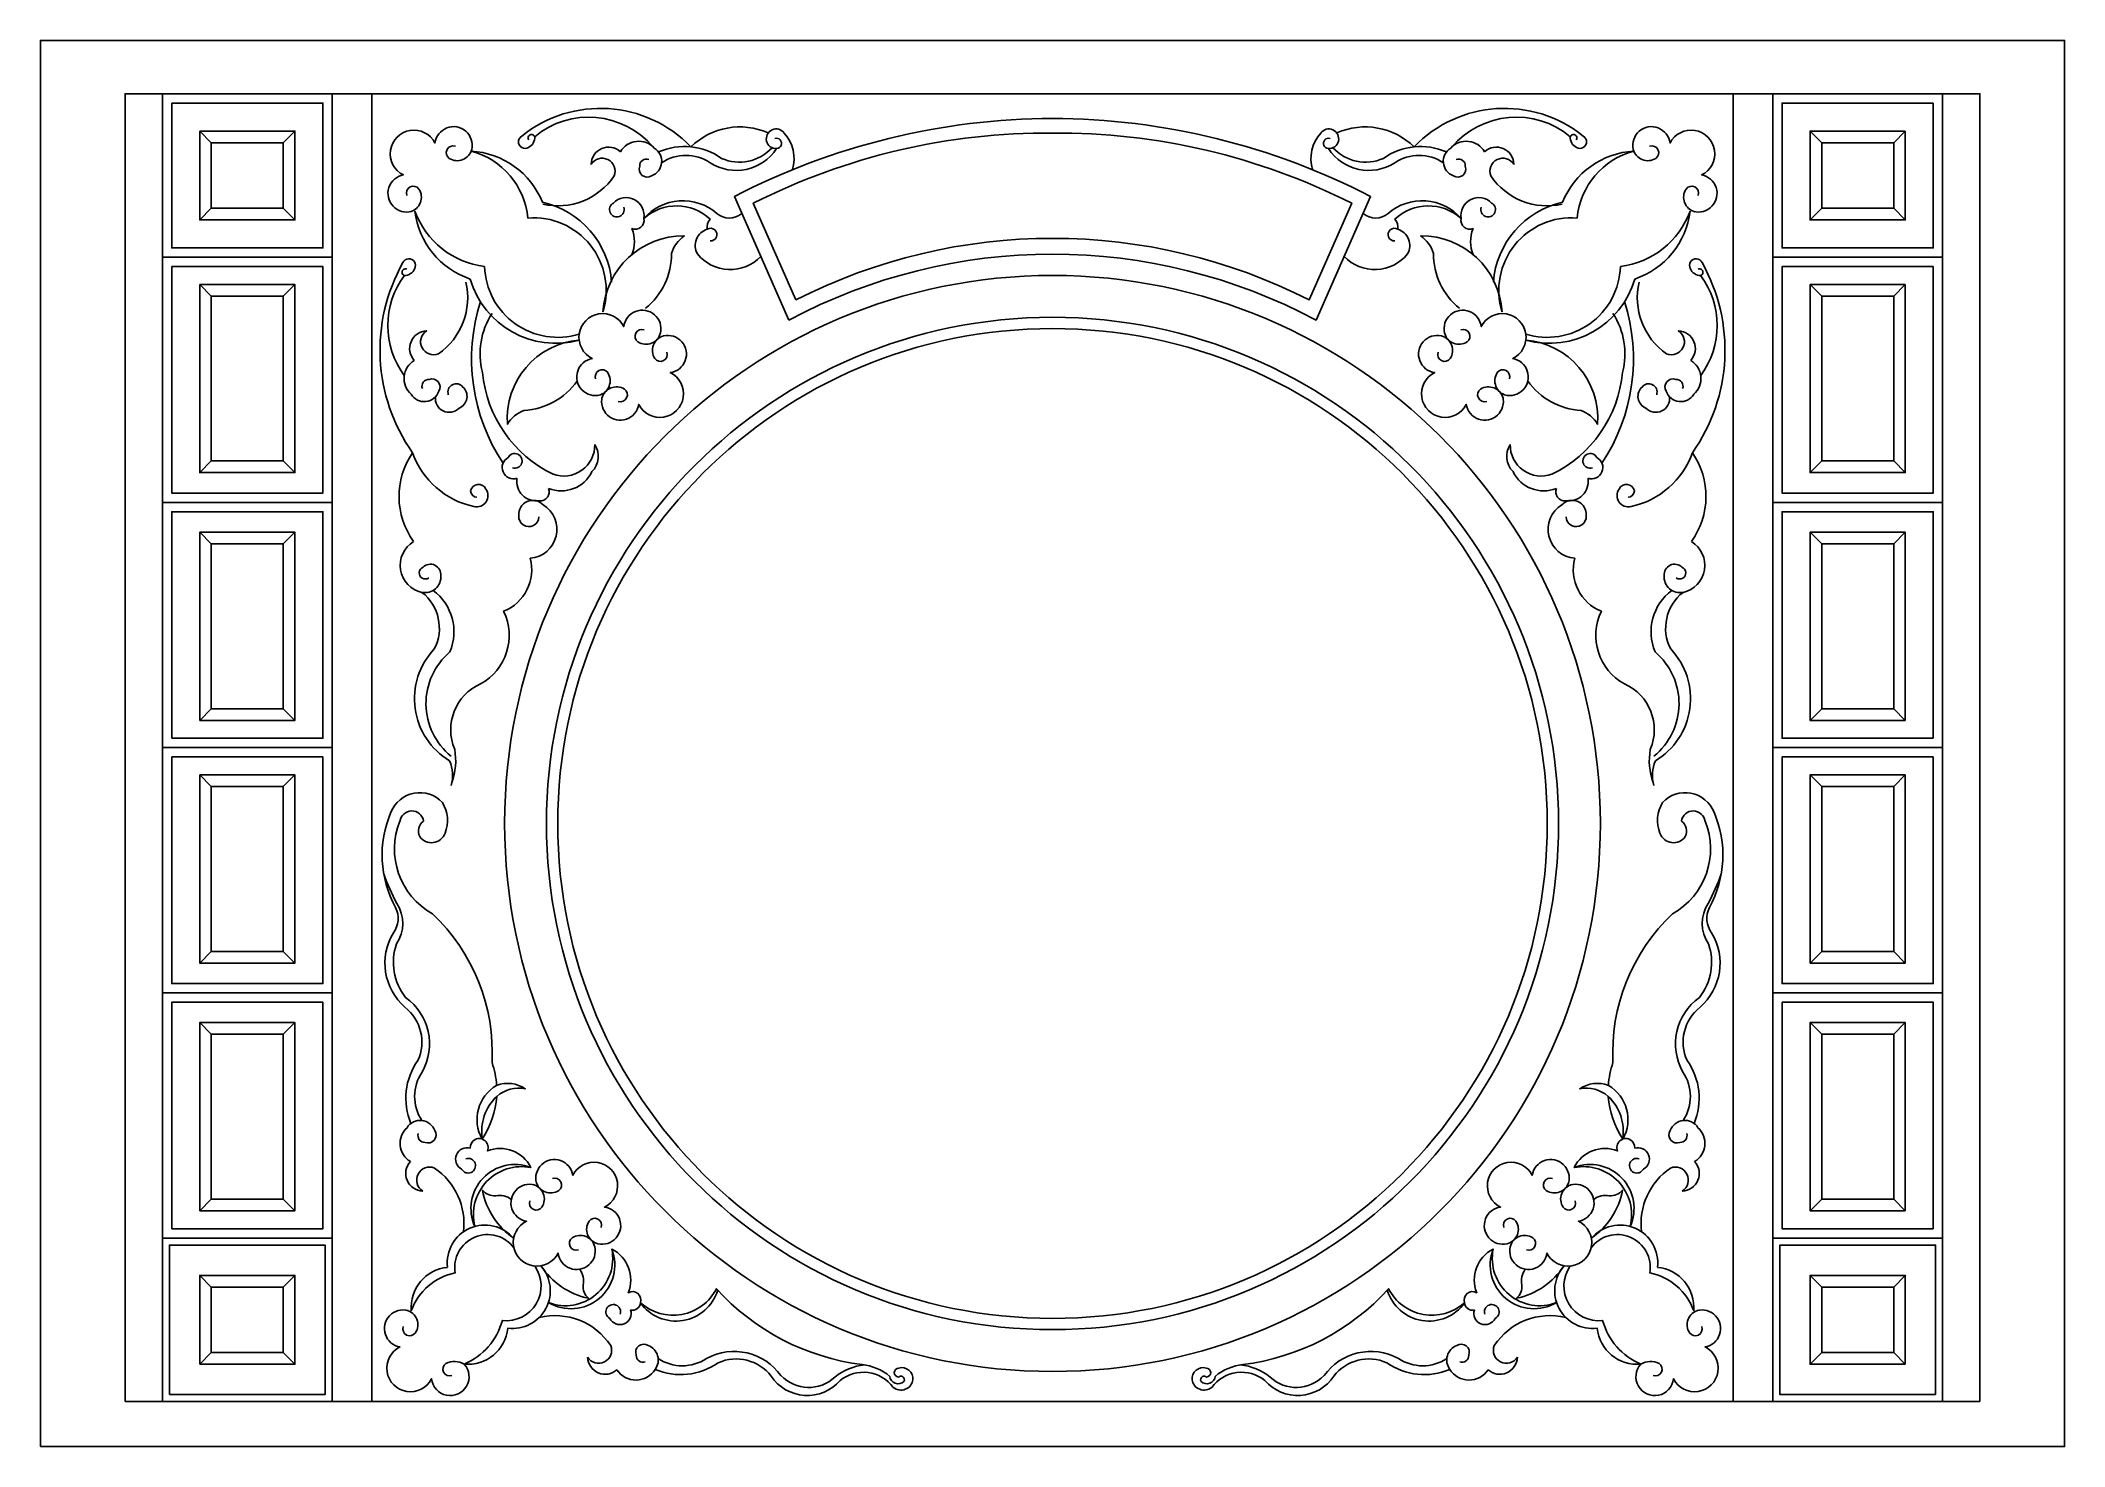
# Model space of a CAD drawing. Header units: metres. Extents: x 4395 to 7995, y 1023 to 3523.
import ezdxf

# ---------------------------------------------------------------- set-up
doc = ezdxf.new("R2010")
doc.units = ezdxf.units.M
for name, color, linetype in [('3', 3, 'Continuous'), ('4', 4, 'Continuous'), ('7', 7, 'Continuous')]:
    doc.layers.add(name, color=color, linetype=linetype)

msp = doc.modelspace()

# ---------------------------------------------------------------- linework, layer by layer
msp.add_line((7405.73, 3428.12), (7405.73, 1102.87))
at = {"layer": '3'}
for p, q in [((4611.8, 3428.12), (4611.8, 1102.87)), ((4611.8, 2265.5), (4611.8, 3428.12)), ((4611.8, 2846.81), (4611.8, 3428.12)), ((7778.2, 3428.12), (7778.2, 1102.87)), ((7778.2, 2265.5), (7778.2, 3428.12)), ((7778.2, 2846.81), (7778.2, 3428.12)), ((4698.88, 3341.05), (4678.15, 3361.78)), ((4826.71, 3341.05), (4847.44, 3361.78)), ((7563.29, 3341.05), (7542.56, 3361.78)), ((7691.12, 3341.05), (7711.85, 3361.78)), ((4698.88, 3224.54), (4678.15, 3203.81)), ((4826.71, 3224.54), (4847.44, 3203.81)), ((7563.29, 3224.54), (7542.56, 3203.81)), ((7691.12, 3224.54), (7711.85, 3203.81)), ((4611.8, 3137.46), (4913.78, 3137.46)), ((7778.2, 3137.46), (7476.22, 3137.46)), ((4698.88, 3068.24), (4678.15, 3088.97)), ((4826.71, 3068.24), (4847.44, 3088.97)), ((7563.29, 3068.24), (7542.56, 3088.97)), ((7691.12, 3068.24), (7711.85, 3088.97)), ((4698.88, 2775.2), (4678.15, 2754.47)), ((4826.71, 2775.2), (4847.44, 2754.47)), ((7563.29, 2775.2), (7542.56, 2754.47)), ((7691.12, 2775.2), (7711.85, 2754.47)), ((4913.78, 2701.48), (4611.8, 2701.48)), ((4913.78, 2701.48), (4611.8, 2701.48)), ((7476.22, 2701.48), (7778.2, 2701.48)), ((7476.22, 2701.48), (7778.2, 2701.48)), ((4698.88, 2627.76), (4678.15, 2648.49)), ((4826.71, 2627.76), (4847.44, 2648.49)), ((7563.29, 2627.76), (7542.56, 2648.49)), ((7691.12, 2627.76), (7711.85, 2648.49)), ((4698.88, 2334.72), (4678.15, 2313.99)), ((4826.71, 2334.72), (4847.44, 2313.99)), ((7563.29, 2334.72), (7542.56, 2313.99)), ((7691.12, 2334.72), (7711.85, 2313.99)), ((4767.29, 2265.5), (4661.11, 2265.5)), ((4767.29, 2265.5), (4661.11, 2265.5)), ((7622.71, 2265.5), (7728.89, 2265.5)), ((7622.71, 2265.5), (7728.89, 2265.5)), ((4698.88, 2196.27), (4678.15, 2217)), ((4826.71, 2196.27), (4847.44, 2217)), ((7563.29, 2196.27), (7542.56, 2217)), ((7691.12, 2196.27), (7711.85, 2217)), ((4698.88, 1903.23), (4678.15, 1882.5)), ((4826.71, 1903.23), (4847.44, 1882.5)), ((7563.29, 1903.23), (7542.56, 1882.5)), ((7691.12, 1903.23), (7711.85, 1882.5)), ((4913.78, 1829.51), (4611.8, 1829.51)), ((4913.78, 1829.51), (4611.8, 1829.51)), ((4767.29, 1829.51), (4656.73, 1829.51)), ((7476.22, 1829.51), (7778.2, 1829.51)), ((7476.22, 1829.51), (7778.2, 1829.51)), ((7622.71, 1829.51), (7733.27, 1829.51)), ((4698.88, 1755.79), (4678.15, 1776.52)), ((4826.71, 1755.79), (4847.44, 1776.52)), ((7563.29, 1755.79), (7542.56, 1776.52)), ((7691.12, 1755.79), (7711.85, 1776.52)), ((4698.88, 1462.76), (4678.15, 1442.02)), ((4826.71, 1462.76), (4847.44, 1442.02)), ((7563.29, 1462.76), (7542.56, 1442.02)), ((7691.12, 1462.76), (7711.85, 1442.02)), ((4611.8, 1393.53), (4913.78, 1393.53)), ((7778.2, 1393.53), (7476.22, 1393.53)), ((4698.88, 1306.45), (4678.15, 1327.19)), ((4826.71, 1306.45), (4847.44, 1327.19)), ((7563.29, 1306.45), (7542.56, 1327.19)), ((7691.12, 1306.45), (7711.85, 1327.19)), ((4698.88, 1189.94), (4678.15, 1169.21)), ((4826.71, 1189.94), (4847.44, 1169.21)), ((7563.29, 1189.94), (7542.56, 1169.21)), ((7691.12, 1189.94), (7711.85, 1169.21))]:
    msp.add_line(p, q, dxfattribs=at)
for points in [[(4611.8, 3428.12), (4913.78, 3428.12), (4913.78, 3137.46), (4611.8, 3137.46)], [(4611.8, 3428.12), (4913.78, 3428.12), (4913.78, 3137.46), (4611.8, 3137.46)], [(7778.2, 3428.12), (7476.22, 3428.12), (7476.22, 3137.46), (7778.2, 3137.46)], [(7778.2, 3428.12), (7476.22, 3428.12), (7476.22, 3137.46), (7778.2, 3137.46)], [(4628.39, 3411.54), (4897.2, 3411.54), (4897.2, 3154.05), (4628.39, 3154.05)], [(7761.61, 3411.54), (7492.8, 3411.54), (7492.8, 3154.05), (7761.61, 3154.05)], [(4678.15, 3361.78), (4847.44, 3361.78), (4847.44, 3203.81), (4678.15, 3203.81)], [(7711.85, 3361.78), (7542.56, 3361.78), (7542.56, 3203.81), (7711.85, 3203.81)], [(4611.8, 3137.46), (4913.78, 3137.46), (4913.78, 2701.48), (4611.8, 2701.48)], [(7778.2, 3137.46), (7476.22, 3137.46), (7476.22, 2701.48), (7778.2, 2701.48)], [(4628.39, 3120.88), (4897.2, 3120.88), (4897.2, 2718.07), (4628.39, 2718.07)], [(7761.61, 3120.88), (7492.8, 3120.88), (7492.8, 2718.07), (7761.61, 2718.07)], [(4678.15, 3088.97), (4847.44, 3088.97), (4847.44, 2754.47), (4678.15, 2754.47)], [(7711.85, 3088.97), (7542.56, 3088.97), (7542.56, 2754.47), (7711.85, 2754.47)], [(4611.8, 2265.5), (4913.78, 2265.5), (4913.78, 2701.48), (4611.8, 2701.48)], [(7778.2, 2265.5), (7476.22, 2265.5), (7476.22, 2701.48), (7778.2, 2701.48)], [(4628.39, 2282.08), (4897.2, 2282.08), (4897.2, 2684.89), (4628.39, 2684.89)], [(7761.61, 2282.08), (7492.8, 2282.08), (7492.8, 2684.89), (7761.61, 2684.89)], [(4678.15, 2313.99), (4847.44, 2313.99), (4847.44, 2648.49), (4678.15, 2648.49)], [(7711.85, 2313.99), (7542.56, 2313.99), (7542.56, 2648.49), (7711.85, 2648.49)], [(4611.8, 2265.5), (4913.78, 2265.5), (4913.78, 1829.51), (4611.8, 1829.51)], [(4628.39, 2248.91), (4897.2, 2248.91), (4897.2, 1846.1), (4628.39, 1846.1)], [(7778.2, 2265.5), (7476.22, 2265.5), (7476.22, 1829.51), (7778.2, 1829.51)], [(7761.61, 2248.91), (7492.8, 2248.91), (7492.8, 1846.1), (7761.61, 1846.1)], [(4678.15, 2217), (4847.44, 2217), (4847.44, 1882.5), (4678.15, 1882.5)], [(7711.85, 2217), (7542.56, 2217), (7542.56, 1882.5), (7711.85, 1882.5)], [(4611.8, 1393.53), (4913.78, 1393.53), (4913.78, 1829.51), (4611.8, 1829.51)], [(4628.39, 1410.11), (4897.2, 1410.11), (4897.2, 1812.93), (4628.39, 1812.93)], [(7778.2, 1393.53), (7476.22, 1393.53), (7476.22, 1829.51), (7778.2, 1829.51)], [(7761.61, 1410.11), (7492.8, 1410.11), (7492.8, 1812.93), (7761.61, 1812.93)], [(4678.15, 1442.02), (4847.44, 1442.02), (4847.44, 1776.52), (4678.15, 1776.52)], [(7711.85, 1442.02), (7542.56, 1442.02), (7542.56, 1776.52), (7711.85, 1776.52)], [(4611.8, 1102.87), (4913.78, 1102.87), (4913.78, 1393.53), (4611.8, 1393.53)], [(4624.24, 1115.31), (4901.34, 1115.31), (4901.34, 1381.09), (4624.24, 1381.09)], [(7778.2, 1102.87), (7476.22, 1102.87), (7476.22, 1393.53), (7778.2, 1393.53)], [(7765.76, 1115.31), (7488.66, 1115.31), (7488.66, 1381.09), (7765.76, 1381.09)], [(4678.15, 1169.21), (4847.44, 1169.21), (4847.44, 1327.19), (4678.15, 1327.19)], [(7711.85, 1169.21), (7542.56, 1169.21), (7542.56, 1327.19), (7711.85, 1327.19)]]:
    msp.add_lwpolyline(points, close=True, dxfattribs=at)
msp.add_lwpolyline([(5738.63, 3061.56, -0.24), (6651.37, 3061.56), (6727.18, 3233.37, 0.12), (6195, 3358.14, 0.12), (5662.82, 3233.37)], format="xyb", close=True, dxfattribs=at)
for points in [[(5054.17, 2893.81, 0.63), (5103.38, 2899.16, 0.73), (5086.18, 2920.15, 0.73)], [(7335.83, 2893.81, -0.63), (7286.62, 2899.16, -0.73), (7303.82, 2920.15, -0.73)], [(5146.43, 2906.69, 0.84), (5120.41, 2893.12, 0.84)], [(7243.57, 2906.69, -0.84), (7269.59, 2893.12, -0.84)], [(5056.9, 2789.79, 0.26), (5165.98, 2694.16, 0.7), (5187.07, 2725.27, 0.7)], [(7333.1, 2789.79, -0.26), (7224.02, 2694.16, -0.7), (7202.93, 2725.27, -0.7)], [(5187.07, 2725.27, 0.72), (5160.02, 2722.32, 0.41), (5171.34, 2710.68, 0.41)], [(7202.93, 2725.27, -0.72), (7229.98, 2722.32, -0.41), (7218.66, 2710.68, -0.41)], [(5232.29, 1462.31, 0.2), (5204.74, 1468.85, -0.24), (5181.05, 1478.61, 0.2), (5237.18, 1393.05)], [(7157.71, 1462.31, -0.2), (7185.26, 1468.85, 0.24), (7208.95, 1478.61, -0.2), (7152.82, 1393.05)], [(5237.32, 1375.74, 0.79), (5132.53, 1331.66, 0.26), (5054.45, 1264.18)], [(7152.68, 1375.74, -0.79), (7257.47, 1331.66, -0.26), (7335.55, 1264.18)], [(5148.6, 1169.38, 0.23), (5216.61, 1247, 0.65), (5274.03, 1343.87, 0.87)], [(5285.09, 1344.24, 0.2), (5369.6, 1286.54, -0.24), (5360.28, 1310.4, 0.2), (5354.32, 1337.98, 0.2)], [(7104.91, 1344.24, -0.2), (7020.4, 1286.54, 0.24), (7029.72, 1310.4, -0.2), (7035.68, 1337.98, -0.2)], [(7241.4, 1169.38, -0.23), (7173.39, 1247, -0.65), (7115.97, 1343.87, -0.87)], [(5407.63, 1250.71, 0.92), (5444.71, 1265.81, 0.92)], [(6982.37, 1250.71, -0.92), (6945.29, 1265.81, -0.92)], [(5040.34, 1236.09, 0.87), (5061.91, 1224.88, 0.87)], [(7349.66, 1236.09, -0.87), (7328.09, 1224.88, -0.87)], [(5860.86, 1168.02, 0.15), (5808.07, 1146.25, -0.41), (5712.02, 1148.89, 0.38), (5579.81, 1179.36, -0.3), (5493.66, 1179.29)], [(6529.14, 1168.02, -0.15), (6581.93, 1146.25, 0.41), (6677.98, 1148.89, -0.38), (6810.19, 1179.36, 0.3), (6896.34, 1179.29)], [(5115.87, 1170.55, 0.87), (5126.93, 1148.91, 0.87)], [(5454.63, 1185.38, 0.53), (5470.68, 1173.26, 0.53)], [(6935.37, 1185.38, -0.53), (6919.32, 1173.26, -0.53)], [(7274.13, 1170.55, -0.87), (7263.07, 1148.91, -0.87)]]:
    msp.add_lwpolyline(points, format="xyb", dxfattribs=at)
msp.add_circle((6195, 2130.67), 900, dxfattribs=at)
for centre, radius, start, end in [((5703.68, 3339.91), 9.33, 274.09, 105.65), ((6686.32, 3339.91), 9.33, 74.35, 265.91), ((5129.04, 3323.27), 12.27, 71.25, 234.9), ((5125.59, 3193.71), 137.14, 5.66, 74.99), ((5472.85, 3300.01), 12.09, 70.96, 183.49), ((5472.43, 3308.12), 27.5, 290.32, 58.65), ((5540.16, 3219.37), 114.93, 54.8, 113.51), ((5542.98, 3240.84), 77.73, 56.45, 123.75), ((5632.56, 3377.76), 85.89, 237.13, 326.7), ((5638.19, 3385.53), 78.92, 246.24, 317.4), ((6757.44, 3377.76), 85.89, 213.3, 302.87), ((6751.81, 3385.53), 78.92, 222.6, 293.76), ((6849.84, 3219.37), 114.93, 66.49, 125.2), ((6847.02, 3240.84), 77.73, 56.25, 123.55), ((6917.57, 3308.12), 27.5, 121.35, 249.68), ((6917.15, 3300.01), 12.09, 356.51, 109.04), ((7264.41, 3193.71), 137.14, 105.01, 174.34), ((7260.96, 3323.27), 12.27, 305.1, 108.75), ((5474.06, 3294.16), 14.23, 158.95, 303.77), ((6915.94, 3294.16), 14.23, 236.23, 21.05), ((5058.2, 3251.58), 12.27, 35.79, 199.44), ((5045.84, 3244.22), 26.63, 284.62, 33.07), ((5436.8, 3211.53), 31.93, 350.6, 135.72), ((6953.2, 3211.53), 31.93, 44.28, 189.4), ((7344.16, 3244.22), 26.63, 146.93, 255.38), ((7331.8, 3251.58), 12.27, 340.56, 144.21), ((5204.11, 3272.56), 152.83, 200.34, 262.8), ((5272.18, 3078.6), 129.02, 342.88, 94.5), ((5420.08, 3222.3), 13.06, 118, 17.97), ((5537.68, 3146.11), 91.85, 48.99, 139.05), ((5620.34, 3241.9), 34.67, 229.77, 309.72), ((6769.66, 3241.9), 34.67, 230.28, 310.23), ((6852.32, 3146.11), 91.85, 40.95, 131.01), ((6969.92, 3222.3), 13.06, 162.03, 62), ((7117.82, 3078.6), 129.02, 85.5, 197.12), ((7185.89, 3272.56), 152.83, 277.2, 339.66), ((5586.83, 3177.77), 11.21, 265.81, 121.05), ((6803.17, 3177.77), 11.21, 58.95, 274.19), ((5314.91, 3125.06), 130.03, 181.82, 287.19), ((7075.09, 3125.06), 130.03, 252.81, 358.18), ((5497.25, 2956.97), 335.56, 162.39, 213.59), ((6892.75, 2956.97), 335.56, 326.41, 17.61), ((5464.77, 2996.88), 12.27, 71.25, 234.9), ((6925.23, 2996.88), 12.27, 305.1, 108.75), ((5497.5, 2964.54), 12.27, 215.79, 19.44), ((6892.5, 2964.54), 12.27, 160.56, 324.21), ((5085.59, 2908.07), 12.09, 87.2, 199.73), ((5393.93, 2925.18), 12.27, 35.79, 199.44), ((5381.56, 2917.83), 26.63, 284.62, 33.07), ((7008.44, 2917.83), 26.63, 146.93, 255.38), ((6996.07, 2925.18), 12.27, 340.56, 144.21), ((7304.41, 2908.07), 12.09, 340.27, 92.8), ((5122.16, 2886.57), 24.82, 173.06, 314.94), ((5130.78, 2890.04), 22.85, 292.95, 49.12), ((5419.46, 2880.39), 26.63, 57.62, 166.07), ((5426.66, 2892.84), 12.27, 251.25, 54.9), ((6963.34, 2892.84), 12.27, 125.1, 288.75), ((6970.54, 2880.39), 26.63, 13.93, 122.38), ((7259.22, 2890.04), 22.85, 130.88, 247.05), ((7267.84, 2886.57), 24.82, 225.06, 6.94), ((5236.27, 2763.61), 20.09, 117.6, 287.8), ((5238.57, 2775.42), 13.06, 252.72, 152.68), ((7151.43, 2775.42), 13.06, 27.32, 287.28), ((7153.73, 2763.61), 20.09, 252.2, 62.4), ((5277.21, 2739.28), 35.18, 171.51, 278.31), ((7112.79, 2739.28), 35.18, 261.69, 8.49), ((5270.79, 2680.13), 25.05, 43.05, 184.89), ((7119.21, 2680.13), 25.05, 355.11, 136.95), ((5263.69, 2676.35), 17.94, 174.75, 358.49), ((7126.31, 2676.35), 17.94, 181.51, 5.25), ((5079.61, 2576.31), 10.91, 112.31, 303.16), ((5079.18, 2568.99), 27.93, 258.18, 4.88), ((5088.43, 2572.99), 18.66, 355, 134), ((7310.82, 2568.99), 27.93, 175.12, 281.82), ((7301.57, 2572.99), 18.66, 46, 185), ((7310.39, 2576.31), 10.91, 236.84, 67.69), ((5038.71, 2471.32), 91.75, 337.21, 53.39), ((7351.29, 2471.32), 91.75, 126.61, 202.79), ((5201.04, 2343.85), 120.39, 130.22, 231.09), ((7188.96, 2343.85), 120.39, 308.91, 49.78), ((5372.85, 2171.52), 389.87, 199.58, 207.99), ((7017.15, 2171.52), 389.87, 332.01, 340.42), ((4987.77, 1961.92), 43.43, 323.64, 26.19), ((4975.76, 1952.96), 63.69, 325.17, 33.98), ((7414.24, 1952.96), 63.69, 146.02, 214.83), ((7402.23, 1961.92), 43.43, 153.81, 216.36), ((5124.65, 1883.96), 101.97, 161.35, 218.01), ((7265.35, 1883.96), 101.97, 321.99, 18.65), ((4985.46, 1738.51), 101.47, 330.63, 54.55), ((7404.54, 1738.51), 101.47, 125.45, 209.37), ((5138.26, 1645.18), 77.73, 145.91, 213.21), ((5241.82, 1604.28), 70.33, 120.29, 209.61), ((7148.18, 1604.28), 70.33, 330.39, 59.71), ((7251.74, 1645.18), 77.73, 326.79, 34.09), ((5267.34, 1582.63), 87.56, 134.12, 188.63), ((7122.66, 1582.63), 87.56, 351.37, 45.88), ((5070.32, 1575.26), 27.5, 19.78, 148.11), ((5084.29, 1576.77), 14.23, 248.41, 33.23), ((7305.71, 1576.77), 14.23, 146.77, 291.59), ((7319.68, 1575.26), 27.5, 31.89, 160.22), ((5078.43, 1575.61), 12.09, 160.42, 272.95), ((5153.32, 1533.91), 20.09, 72.35, 242.54), ((7236.68, 1533.91), 20.09, 297.46, 107.65), ((7311.57, 1575.61), 12.09, 267.05, 19.58), ((5155.64, 1522.11), 13.06, 207.47, 107.43), ((5238.61, 1446.31), 77.97, 68.52, 204.39), ((7151.39, 1446.31), 77.97, 335.61, 111.48), ((7234.36, 1522.11), 13.06, 72.57, 332.53), ((5264.56, 1462.84), 26.63, 327.08, 75.53), ((5302.36, 1500.38), 26.63, 194.08, 302.53), ((5309.59, 1487.95), 12.27, 305.25, 108.9), ((7080.41, 1487.95), 12.27, 71.1, 234.75), ((7087.64, 1500.38), 26.63, 237.47, 345.92), ((7125.44, 1462.84), 26.63, 104.47, 212.92), ((5276.94, 1455.52), 12.27, 160.71, 324.36), ((7113.06, 1455.52), 12.27, 215.64, 19.29), ((5380.62, 1416.43), 12.27, 340.71, 144.36), ((7009.38, 1416.43), 12.27, 35.64, 199.29), ((5338.5, 1345.74), 77.97, 239.12, 21.09), ((5347.97, 1384.01), 12.27, 125.25, 288.9), ((7051.5, 1345.74), 77.97, 158.91, 300.88), ((7042.03, 1384.01), 12.27, 251.1, 54.75), ((5525.21, 1323.9), 77.97, 215.73, 342.84), ((6864.79, 1323.9), 77.97, 197.16, 324.27), ((5039.55, 1239.36), 26.63, 327.08, 75.53), ((5413.73, 1262.26), 13.06, 342.18, 242.14), ((5448.24, 1279.04), 13.7, 255.04, 357.16), ((6941.76, 1279.04), 13.7, 182.84, 284.96), ((6976.27, 1262.26), 13.06, 297.86, 197.82), ((7350.45, 1239.36), 26.63, 104.47, 212.92), ((5467.9, 1190.53), 14.23, 56.38, 201.2), ((5466.3, 1176.57), 27.5, 322.89, 69.83), ((6923.7, 1176.57), 27.5, 110.17, 217.11), ((6922.1, 1190.53), 14.23, 338.8, 123.62), ((5131.11, 1138.38), 35.59, 60.57, 115.36), ((7258.89, 1138.38), 35.59, 64.64, 119.43)]:
    msp.add_arc(centre, radius, start, end, dxfattribs=at)
at = {"layer": '4'}
for p, q in [((4545.46, 1102.87), (5034.02, 1102.87)), ((7844.54, 1102.87), (7447.2, 1102.87))]:
    msp.add_line(p, q, dxfattribs=at)
msp.add_lwpolyline([(4395, 1022.87), (7995, 1022.87), (7995, 3522.87), (4395, 3522.87)], close=True, dxfattribs=at)
msp.add_circle((6195, 2130.67), 880, dxfattribs=at)
at = {"layer": '7'}
for p, q in [((7405.73, 3428.12), (7405.73, 1102.87)), ((7844.54, 1102.87), (4545.46, 1102.87))]:
    msp.add_line(p, q, dxfattribs=at)
for points in [[(4545.46, 1102.87), (4545.46, 3428.12), (7844.54, 3428.12), (7844.54, 1102.87)], [(4611.8, 3428.12), (4611.8, 1102.87)], [(4913.78, 3428.12), (4913.78, 1102.87)], [(4984.27, 3428.12), (4984.27, 1102.87)], [(4984.27, 3428.12), (4984.27, 1102.87)], [(7405.73, 3428.12), (7405.73, 1102.87)], [(7405.73, 3428.12), (7405.73, 1102.87)], [(7476.22, 3428.12), (7476.22, 1102.87)], [(7778.2, 3428.12), (7778.2, 1102.87)]]:
    msp.add_lwpolyline(points, dxfattribs=at)
for points in [[(5484.88, 3333.46, 0.41), (5274.01, 3351.84, 1.11), (5263.35, 3346.46)], [(6905.12, 3333.46, -0.41), (7115.99, 3351.84, -1.11), (7126.65, 3346.46)], [(5055.08, 3218.96, -1.05), (5040.63, 3283.71, -1.39), (5096.7, 3340.46, -1.05), (5162.1, 3329.31, -0.51), (5121.98, 3313.23)], [(7334.92, 3218.96, 1.05), (7349.37, 3283.71, 1.39), (7293.3, 3340.46, 1.05), (7227.9, 3329.31, 0.51), (7268.02, 3313.23)], [(5410.92, 3093.15, 0.33), (5287.74, 3235.27, 0.29), (5161.1, 3326.17)], [(5288.39, 3231.93, 0.31), (5415.46, 3282.16, 0.91), (5374.35, 3302.73, -0.64), (5426.48, 3325.17)], [(7101.61, 3231.93, -0.31), (6974.54, 3282.16, -0.91), (7015.65, 3302.73, 0.64), (6963.52, 3325.17)], [(6979.08, 3093.15, -0.33), (7102.26, 3235.27, -0.29), (7228.9, 3326.17)], [(5446.74, 3141.55, 0.2), (5446.87, 3188.29, 0.6), (5468.31, 3206.32, -0.39), (5586.01, 3205.22, 0.21), (5581.05, 3187.38, 0.21)], [(6943.26, 3141.55, -0.2), (6943.13, 3188.29, -0.6), (6921.69, 3206.32, 0.39), (6803.99, 3205.22, -0.21), (6808.95, 3187.38, -0.21)], [(5471.11, 3046.75, 0.23), (5517.35, 3144.34, -0.16), (5539.97, 3175.36, 0.4), (5395.49, 3040.63)], [(5581.05, 3187.38, 0.48), (5563.37, 3143.25, 0.45), (5676.26, 3138.71)], [(6808.95, 3187.38, -0.48), (6826.63, 3143.25, -0.45), (6713.74, 3138.71)], [(6918.89, 3046.75, -0.23), (6872.65, 3144.34, 0.16), (6850.03, 3175.36, -0.4), (6994.51, 3040.63)], [(5056.9, 2789.79, -0.29), (5039.7, 3127.92, -1.03), (5060.58, 3117.28, -0.32), (5042.19, 3105.15, 0.33), (5042.12, 2927.3, 0.33)], [(7333.1, 2789.79, 0.29), (7350.3, 3127.92, 1.03), (7329.42, 3117.28, 0.32), (7347.81, 3105.15, -0.33), (7347.88, 2927.3, -0.33)], [(5059.87, 2954.14, -0.64), (5081.69, 3006.53, 0.91), (5102.75, 2965.67, 0.31), (5151.45, 3093.34, 0.31)], [(7330.13, 2954.14, 0.64), (7308.31, 3006.53, -0.91), (7287.25, 2965.67, -0.31), (7238.55, 3093.34, -0.31)], [(5390.81, 2892.57, -1.05), (5376.36, 2957.31, -1.39), (5432.43, 3014.06, -1.05), (5497.82, 3002.92, -0.51), (5457.71, 2986.84)], [(6999.19, 2892.57, 1.05), (7013.64, 2957.31, 1.39), (6957.57, 3014.06, 1.05), (6892.18, 3002.92, 0.51), (6932.29, 2986.84)], [(5353.2, 2990.25, 0.41), (5225.4, 2840.61, -0.16), (5254.96, 2865.12, 0.23), (5349.49, 2917.33, 0.23)], [(5394.09, 2889.33, 1.05), (5459, 2875.66, 1.39), (5515.07, 2932.41, 1.05), (5503.14, 2997.66, 0.51), (5487.55, 2957.36)], [(6995.91, 2889.33, -1.05), (6931, 2875.66, -1.39), (6874.93, 2932.41, -1.05), (6886.86, 2997.66, -0.51), (6902.45, 2957.36)], [(7036.8, 2990.25, -0.41), (7164.6, 2840.61, 0.16), (7135.04, 2865.12, -0.23), (7040.51, 2917.33, -0.23)], [(5058.73, 2631.88, 0.68), (5073.46, 2541.65, -0.36), (5095.49, 2440.94, 0.48), (5122.68, 2241.99, 0.48)], [(7331.27, 2631.88, -0.68), (7316.54, 2541.65, 0.36), (7294.51, 2440.94, -0.48), (7267.32, 2241.99, -0.48)], [(5266, 2602.28, -0.38), (5218.82, 2508.03, -0.4), (5177.73, 2378.71, 0.41), (5131.73, 2262.42, -0.13), (5126.85, 2203.39)], [(7124, 2602.28, 0.38), (7171.18, 2508.03, 0.4), (7212.27, 2378.71, -0.41), (7258.27, 2262.42, 0.13), (7263.15, 2203.39)], [(5206.39, 1645.49, -0.23), (5257.27, 1658.94, 0.24), (5206.35, 1665, 0.07), (5198.12, 1705.45, 0.22), (5092.14, 1970.13, -0.38), (5034.38, 2134.83)], [(7183.61, 1645.49, 0.23), (7132.73, 1658.94, -0.24), (7183.65, 1665, -0.07), (7191.88, 1705.45, -0.22), (7297.86, 1970.13, 0.38), (7355.62, 2134.83)], [(5180.68, 1569.53, 0.13), (5206.39, 1645.49, 0.13)], [(7209.32, 1569.53, -0.13), (7183.61, 1645.49, -0.13)], [(5167.6, 1414.12, -0.55), (5267.15, 1518.86, 0.39), (5189.9, 1548.58, 1.28), (5159.41, 1553.06)], [(7222.4, 1414.12, 0.55), (7122.85, 1518.86, -0.39), (7200.1, 1548.58, -1.28), (7230.59, 1553.06)], [(5277.01, 1491.38, -1.05), (5341.89, 1505.21, -1.39), (5398.11, 1448.61, -1.05), (5386.35, 1383.32, -0.51), (5370.64, 1423.59)], [(7112.99, 1491.38, 1.05), (7048.11, 1505.21, 1.39), (6991.89, 1448.61, 1.05), (7003.65, 1383.32, 0.51), (7019.36, 1423.59)], [(5273.74, 1488.13, 1.05), (5259.46, 1423.35, 1.39), (5315.68, 1366.74, 1.05), (5381.04, 1378.06, 0.51), (5340.89, 1394.03)], [(7116.26, 1488.13, -1.05), (7130.54, 1423.35, -1.39), (7074.32, 1366.74, -1.05), (7008.96, 1378.06, -0.51), (7049.11, 1394.03)], [(5461.92, 1278.36, 0.71), (5440.44, 1296.33, 0.39), (5411.24, 1373.79, -0.59), (5298.49, 1278.82)], [(6928.08, 1278.36, -0.71), (6949.56, 1296.33, -0.39), (6978.76, 1373.79, 0.59), (7091.51, 1278.82)], [(5148.6, 1169.38, 0.41), (5226.31, 1233.34, 0.69), (5285.09, 1344.24)], [(7241.4, 1169.38, -0.41), (7163.69, 1233.34, -0.69), (7104.91, 1344.24)], [(5461.92, 1278.36, 0.49), (5597.36, 1303.48, 0.18), (5856.46, 1168.58, -0.15), (5905.46, 1147.64, 0.62), (5930.82, 1138.68, 0.84), (5920.81, 1146.4, -0.94), (5921.44, 1162.33, -0.52), (5946.77, 1141.57, -0.58), (5911.78, 1127.97, 0.43), (5817.29, 1140.16)], [(6928.08, 1278.36, -0.49), (6792.64, 1303.48, -0.18), (6533.54, 1168.58, 0.15), (6484.54, 1147.64, -0.62), (6459.18, 1138.68, -0.84), (6469.19, 1146.4, 0.94), (6468.56, 1162.33, 0.52), (6443.23, 1141.57, 0.58), (6478.22, 1127.97, -0.43), (6572.71, 1140.16)], [(5048.72, 1264.64, 1.05), (5034.44, 1199.86, 1.39), (5090.66, 1143.26, 1.38), (5148.6, 1169.38, 1.38)], [(7341.28, 1264.64, -1.05), (7355.56, 1199.86, -1.39), (7299.34, 1143.26, -1.38), (7241.4, 1169.38, -1.38)], [(5488.23, 1159.98, 0.26), (5600.29, 1171.74, 0.26)], [(6901.77, 1159.98, -0.26), (6789.71, 1171.74, -0.26)]]:
    msp.add_lwpolyline(points, format="xyb", dxfattribs=at)
msp.add_lwpolyline([(5726.13, 3025.68, -0.25), (6663.87, 3025.68), (6760.78, 3245.33, 0.12), (6195, 3384.06, 0.12), (5629.22, 3245.33)], format="xyb", close=True, dxfattribs=at)
for points in [[(4698.88, 3341.05), (4826.71, 3341.05), (4826.71, 3224.54), (4698.88, 3224.54)], [(7691.12, 3341.05), (7563.29, 3341.05), (7563.29, 3224.54), (7691.12, 3224.54)], [(4698.88, 3068.24), (4826.71, 3068.24), (4826.71, 2775.2), (4698.88, 2775.2)], [(7691.12, 3068.24), (7563.29, 3068.24), (7563.29, 2775.2), (7691.12, 2775.2)], [(4698.88, 2334.72), (4826.71, 2334.72), (4826.71, 2627.76), (4698.88, 2627.76)], [(7691.12, 2334.72), (7563.29, 2334.72), (7563.29, 2627.76), (7691.12, 2627.76)], [(4698.88, 2196.27), (4826.71, 2196.27), (4826.71, 1903.23), (4698.88, 1903.23)], [(7691.12, 2196.27), (7563.29, 2196.27), (7563.29, 1903.23), (7691.12, 1903.23)], [(4698.88, 1462.76), (4826.71, 1462.76), (4826.71, 1755.79), (4698.88, 1755.79)], [(7691.12, 1462.76), (7563.29, 1462.76), (7563.29, 1755.79), (7691.12, 1755.79)], [(4698.88, 1189.94), (4826.71, 1189.94), (4826.71, 1306.45), (4698.88, 1306.45)], [(7691.12, 1189.94), (7563.29, 1189.94), (7563.29, 1306.45), (7691.12, 1306.45)]]:
    msp.add_lwpolyline(points, close=True, dxfattribs=at)
msp.add_circle((6195, 2130.67), 974.43, dxfattribs=at)
for centre, radius, start, end in [((5391.01, 3179.18), 223.04, 43.85, 128.84), ((6998.99, 3179.18), 223.04, 51.16, 136.15), ((5256.79, 3342.65), 11.72, 118.87, 302.27), ((5254.91, 3350.1), 19.17, 295.1, 5.21), ((5638.77, 3245.18), 124.06, 65.95, 134.47), ((5703.43, 3348.09), 17.51, 35, 273.01), ((5669.26, 3313.11), 66.19, 342.56, 42.87), ((6720.74, 3313.11), 66.19, 137.13, 197.44), ((6686.57, 3348.09), 17.51, 266.99, 145), ((6751.23, 3245.18), 124.06, 45.53, 114.05), ((7135.09, 3350.1), 19.17, 174.79, 244.9), ((7133.21, 3342.65), 11.72, 237.73, 61.13), ((5459, 3305.92), 37.8, 42.81, 149.37), ((6931, 3305.92), 37.8, 30.63, 137.19), ((5206.37, 3237.66), 146.7, 187.14, 251.32), ((7183.63, 3237.66), 146.7, 288.68, 352.86), ((5043.97, 3110.88), 6, 60.78, 252.71), ((5311.17, 3142.56), 158, 196.12, 285.42), ((7078.83, 3142.56), 158, 254.58, 343.88), ((7346.03, 3110.88), 6, 287.29, 119.22), ((5306.99, 2965.92), 130.14, 146.77, 194.76), ((7083.01, 2965.92), 130.14, 345.24, 33.23), ((5079.52, 2921.85), 37.8, 121.32, 227.88), ((7310.48, 2921.85), 37.8, 312.12, 58.68), ((5404.15, 2953.28), 223.95, 185.26, 244.22), ((6985.85, 2953.28), 223.95, 295.78, 354.74), ((5169.44, 2712.13), 136.73, 145.39, 215.94), ((5325.56, 2803.78), 55.44, 250.18, 0.78), ((5348.02, 2783.6), 39.06, 315.55, 32.41), ((7041.98, 2783.6), 39.06, 147.59, 224.45), ((7064.44, 2803.78), 55.44, 179.22, 289.82), ((7220.56, 2712.13), 136.73, 324.06, 34.61), ((5321.27, 2782.68), 60.69, 248.19, 334.18), ((7068.73, 2782.68), 60.69, 205.82, 291.81), ((5284.06, 2720.25), 15.88, 263.61, 22.5), ((7105.94, 2720.25), 15.88, 157.5, 276.39), ((5262.08, 2653.52), 51.39, 274.38, 58.28), ((7127.92, 2653.52), 51.39, 121.72, 265.62), ((5061.74, 2215.88), 66.29, 344.55, 23.19), ((7328.26, 2215.88), 66.29, 156.81, 195.45), ((5069.7, 2130.27), 55.22, 43.22, 158.19), ((5056.42, 2135.91), 62.45, 338.64, 31.01), ((7333.58, 2135.91), 62.45, 148.99, 201.36), ((7320.3, 2130.27), 55.22, 21.81, 136.78), ((5194.69, 2074.35), 192.11, 156.56, 209.04), ((5055.39, 2131.85), 21.14, 8.11, 173.55), ((5089.96, 2116.93), 22.51, 127.31, 204.55), ((7334.61, 2131.85), 21.14, 6.45, 171.89), ((7300.04, 2116.93), 22.51, 335.45, 52.69), ((7195.31, 2074.35), 192.11, 330.96, 23.44), ((5090.57, 2122.19), 25.65, 214.72, 339.4), ((7299.43, 2122.19), 25.65, 200.6, 325.28), ((5111.88, 1882.21), 104.2, 148.81, 228.82), ((7278.12, 1882.21), 104.2, 311.18, 31.19), ((4994.48, 1741.75), 78.92, 335.7, 51.81), ((7395.52, 1741.75), 78.92, 128.19, 204.3), ((5159.7, 1642.16), 114.93, 144.27, 202.97), ((7230.3, 1642.16), 114.93, 337.03, 35.73), ((5072.4, 1561.82), 37.8, 132.27, 238.83), ((7317.6, 1561.82), 37.8, 301.17, 47.73), ((5075.8, 1508.34), 31.21, 137.38, 268.14), ((5087.15, 1496.64), 23.08, 68.13, 237.63), ((5029.03, 1419.22), 119.24, 352.99, 55.98), ((7360.97, 1419.22), 119.24, 124.02, 187.01), ((7302.85, 1496.64), 23.08, 302.37, 111.87), ((7314.2, 1508.34), 31.21, 271.86, 42.62), ((5185.52, 1349.49), 67.07, 40.22, 186.88), ((7204.48, 1349.49), 67.07, 353.12, 139.78), ((5126.19, 1269.86), 71.96, 95.78, 184.52), ((7263.81, 1269.86), 71.96, 355.48, 84.22), ((5309.98, 1136.35), 119.24, 33.63, 103.54), ((7080.02, 1136.35), 119.24, 76.46, 146.37), ((5387.79, 1193.93), 23.08, 211.98, 21.48), ((7002.21, 1193.93), 23.08, 158.52, 328.02), ((5399.42, 1182.51), 31.21, 181.47, 312.23), ((5454.13, 1181.07), 40.1, 212.73, 328.27), ((5632.27, 1099.59), 78.92, 37.8, 113.9), ((6757.73, 1099.59), 78.92, 66.1, 142.2), ((6935.87, 1181.07), 40.1, 211.73, 327.27), ((6990.58, 1182.51), 31.21, 227.77, 358.53), ((5758.93, 1190.75), 77.23, 213.64, 319.08), ((6631.07, 1190.75), 77.23, 220.92, 326.36)]:
    msp.add_arc(centre, radius, start, end, dxfattribs=at)

doc.saveas('drawing.dxf')
